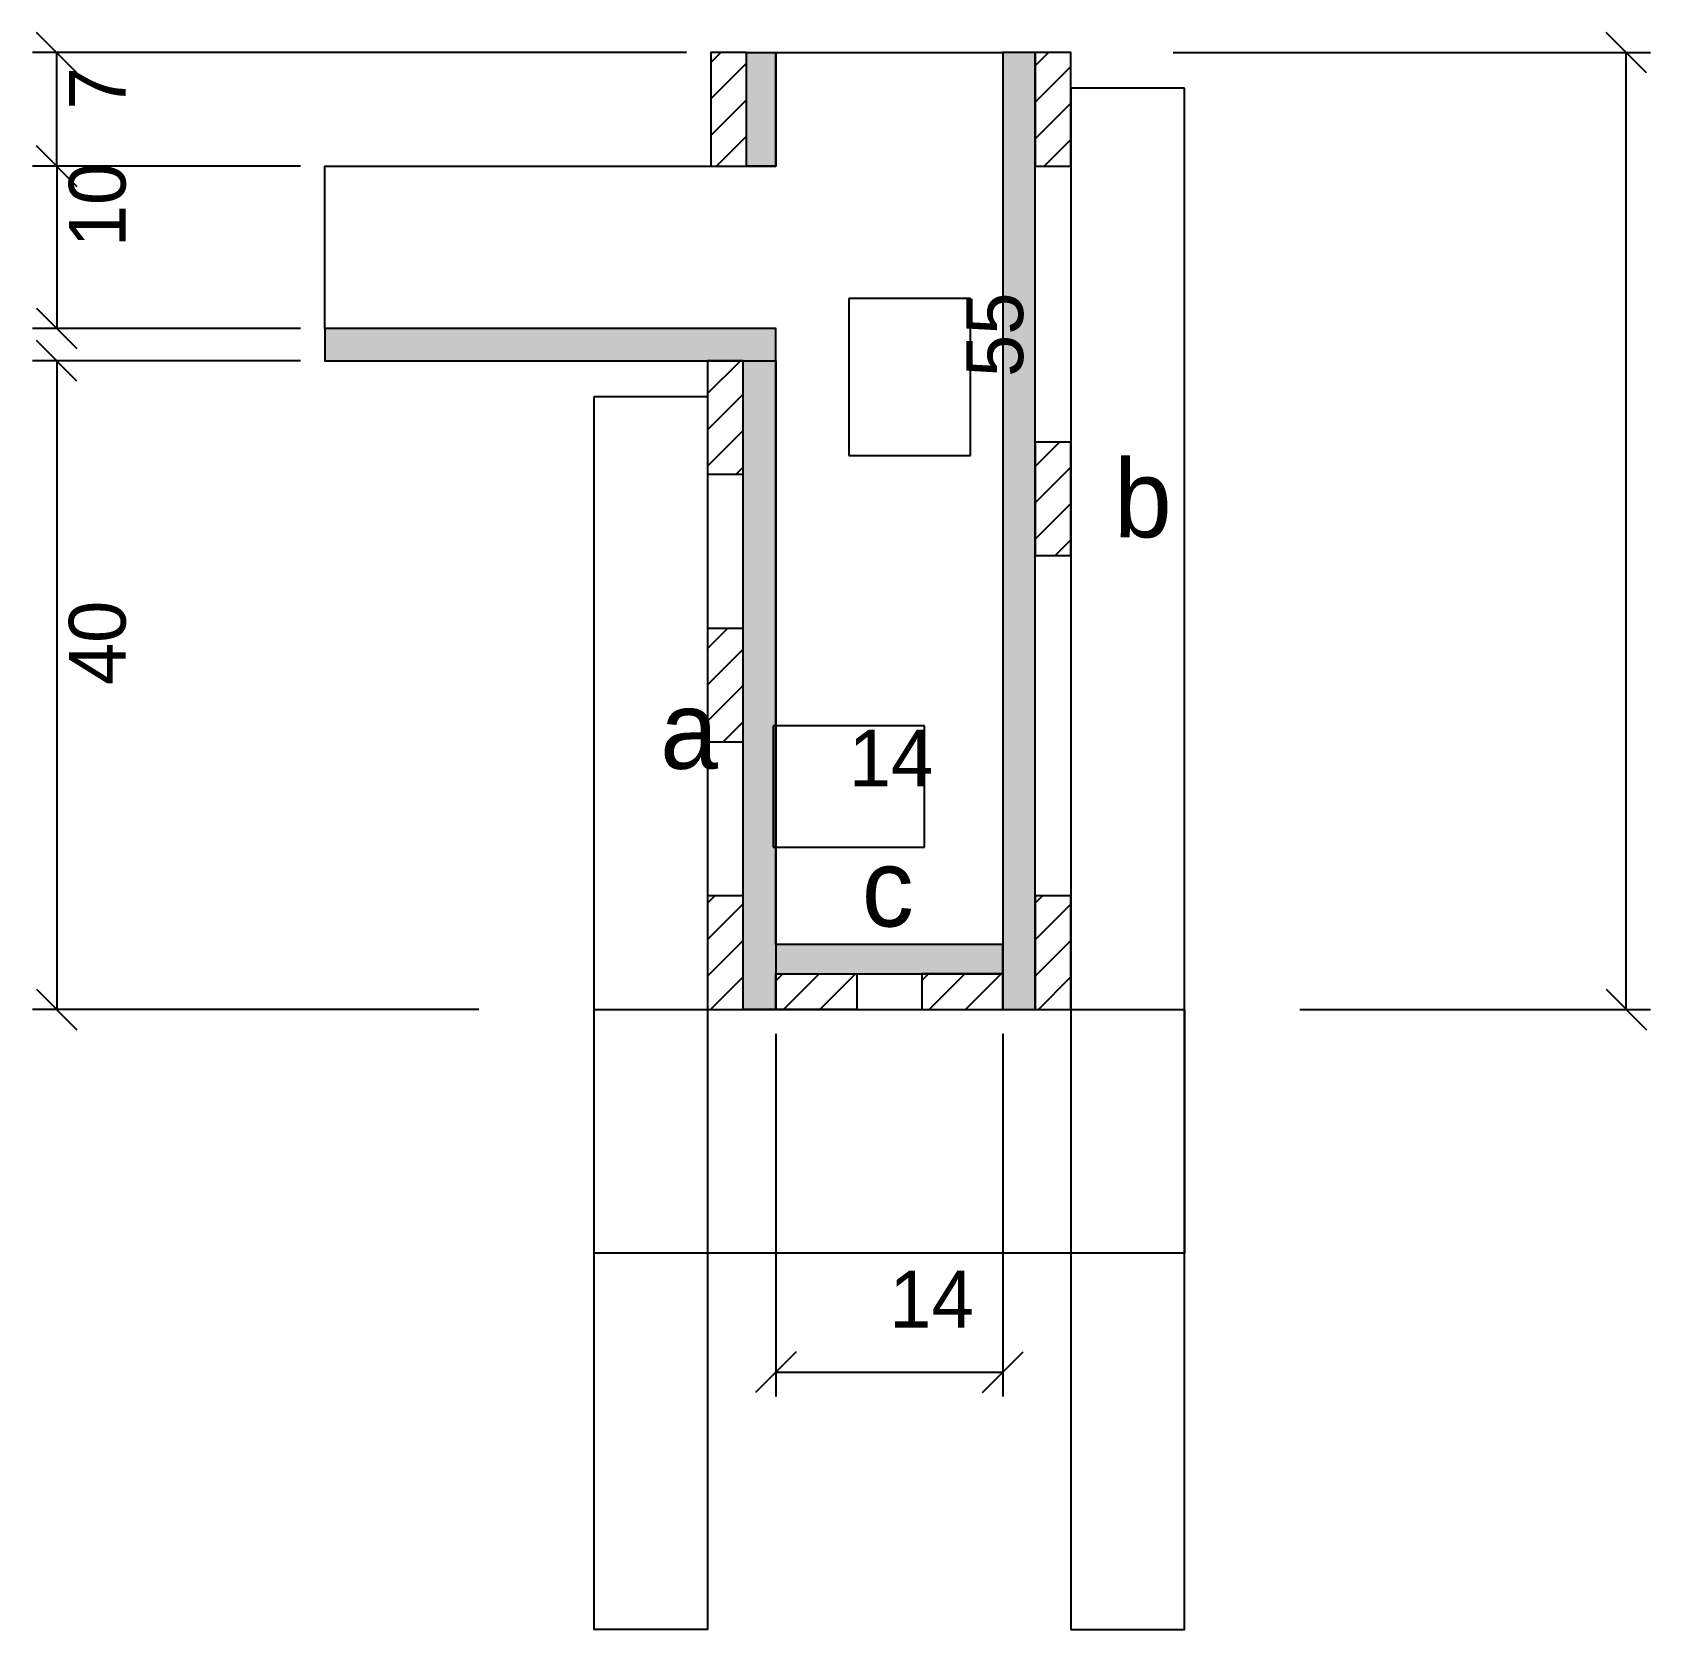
# Model space of a CAD drawing. Extents: x -16 to 183, y -252 to -55.
import ezdxf

# ---------------------------------------------------------------- set-up
doc = ezdxf.new("R2010")
doc.units = 0
for name, color, linetype in [('CONCRETO', 251, 'Continuous'), ('COTA', 241, 'Continuous'), ('Cota Seção (2x)', 241, 'Continuous'), ('detalhes', 7, 'Continuous'), ('Hachura', 251, 'Continuous'), ('Madeira', 126, 'Continuous'), ('Painéis', 200, 'Continuous'), ('SARR_3.5x7', 81, 'Continuous')]:
    doc.layers.add(name, color=color, linetype=linetype)

msp = doc.modelspace()

# ---------------------------------------------------------------- hatches: boundary and pattern name
at = {"layer": 'Hachura'}
h = msp.add_hatch(dxfattribs=at)
h.set_pattern_fill('ANSI31')
h.paths.add_polyline_path([(67.25, -71.25), (71.65, -71.25), (71.65, -57.25), (67.25, -57.25), (67.25, -71.25)])
h = msp.add_hatch(color=7, dxfattribs=at)
h.dxf.hatch_style = 1
h.paths.add_polyline_path([(71.65, -57.25), (75.25, -57.25), (75.25, -71.25), (71.65, -71.25), (71.65, -57.25)])
h = msp.add_hatch(color=7, dxfattribs=at)
h.dxf.hatch_style = 1
h.paths.add_polyline_path([(107.25, -57.25), (103.25, -57.25), (103.25, -175.25), (107.25, -175.25), (107.25, -57.25)])
h = msp.add_hatch(dxfattribs=at)
h.set_pattern_fill('ANSI31')
h.paths.add_polyline_path([(107.25, -71.25), (111.65, -71.25), (111.65, -57.25), (107.25, -57.25), (107.25, -71.25)])
h = msp.add_hatch(color=7, dxfattribs=at)
h.dxf.hatch_style = 1
h.paths.add_polyline_path([(75.25, -95.25), (75.25, -91.25), (19.65, -91.25), (19.65, -95.25), (75.25, -95.25)])
h = msp.add_hatch(dxfattribs=at)
h.set_pattern_fill('ANSI31')
h.paths.add_polyline_path([(66.85, -109.25), (71.25, -109.25), (71.25, -95.25), (66.85, -95.25), (66.85, -109.25)])
h = msp.add_hatch(color=7, dxfattribs=at)
h.dxf.hatch_style = 1
h.paths.add_polyline_path([(75.25, -95.25), (71.25, -95.25), (71.25, -175.25), (75.25, -175.25), (75.25, -95.25)])
h = msp.add_hatch(dxfattribs=at)
h.set_pattern_fill('ANSI31')
h.paths.add_polyline_path([(107.25, -119.28), (111.65, -119.28), (111.65, -105.28), (107.25, -105.28), (107.25, -119.28)])
h = msp.add_hatch(dxfattribs=at)
h.set_pattern_fill('ANSI31')
h.paths.add_polyline_path([(66.85, -142.25), (71.25, -142.25), (71.25, -128.25), (66.85, -128.25), (66.85, -142.25)])
h = msp.add_hatch(dxfattribs=at)
h.set_pattern_fill('ANSI31')
h.paths.add_polyline_path([(66.85, -175.25), (71.25, -175.25), (71.25, -161.25), (66.85, -161.25), (66.85, -175.25)])
h = msp.add_hatch(dxfattribs=at)
h.set_pattern_fill('ANSI31')
h.paths.add_polyline_path([(107.25, -175.25), (111.65, -175.25), (111.65, -161.25), (107.25, -161.25), (107.25, -175.25)])
h = msp.add_hatch(color=7, dxfattribs=at)
h.dxf.hatch_style = 1
h.paths.add_polyline_path([(103.25, -170.85), (103.25, -167.25), (75.25, -167.25), (75.25, -170.85), (103.25, -170.85)])
h = msp.add_hatch(dxfattribs=at)
h.set_pattern_fill('ANSI31')
h.paths.add_polyline_path([(75.25, -175.25), (75.25, -170.85), (85.25, -170.85), (85.25, -175.25), (75.25, -175.25)])
h = msp.add_hatch(dxfattribs=at)
h.set_pattern_fill('ANSI31')
h.paths.add_polyline_path([(103.25, -175.25), (103.25, -170.85), (93.25, -170.85), (93.25, -175.25), (103.25, -175.25)])

# ---------------------------------------------------------------- linework, layer by layer
at = {"layer": 'CONCRETO', "color": 251}
msp.add_lwpolyline([(19.65, -91.25), (19.65, -71.25), (75.25, -71.25), (75.25, -57.25), (103.25, -57.25), (103.25, -167.25), (75.25, -167.25), (75.25, -91.25)], close=True, dxfattribs=at)
at = {"layer": 'COTA', "color": 4}
for p, q in [((64.25, -57.25), (-16.407, -57.25)), ((-13.407, -71.25), (-13.407, -57.25)), ((124.25, -57.25), (183.122, -57.25)), ((180.122, -175.25), (180.122, -57.25)), ((16.65, -71.25), (-16.407, -71.25)), ((16.65, -71.25), (-16.407, -71.25)), ((-13.407, -71.25), (-13.407, -91.25)), ((16.65, -91.25), (-16.407, -91.25)), ((16.65, -95.25), (-16.407, -95.25)), ((-13.407, -95.25), (-13.407, -175.25)), ((38.65, -175.25), (-16.407, -175.25)), ((139.85, -175.25), (183.122, -175.25)), ((75.25, -178.25), (75.25, -222.977)), ((103.25, -178.25), (103.25, -222.977)), ((75.25, -219.977), (103.25, -219.977))]:
    msp.add_line(p, q, dxfattribs=at)
at = {"layer": 'COTA'}
for points in [[(-10.907, -59.75), (-15.907, -54.75)], [(182.622, -59.75), (177.622, -54.75)], [(-10.907, -73.75), (-15.907, -68.75)], [(-15.907, -68.75), (-10.907, -73.75)], [(-15.907, -88.75), (-10.907, -93.75)], [(-10.907, -97.75), (-15.907, -92.75)], [(-15.907, -172.75), (-10.907, -177.75)], [(177.622, -172.75), (182.622, -177.75)], [(77.75, -217.477), (72.75, -222.477)], [(100.75, -222.477), (105.75, -217.477)]]:
    msp.add_lwpolyline(points, dxfattribs=at)
at = {"layer": 'Cota Seção (2x)', "color": 180}
for p, q in [((99.25, -87.583), (84.25, -87.583)), ((84.25, -87.583), (84.25, -106.917)), ((99.25, -106.917), (99.25, -87.583)), ((84.25, -106.917), (99.25, -106.917)), ((93.583, -140.25), (74.917, -140.25)), ((74.917, -140.25), (74.917, -155.25)), ((93.583, -155.25), (93.583, -140.25)), ((74.917, -155.25), (93.583, -155.25))]:
    msp.add_line(p, q, dxfattribs=at)
at = {"layer": 'Madeira', "color": 126}
for points in [[(67.25, -71.25), (71.65, -71.25), (71.65, -57.25), (67.25, -57.25)], [(107.25, -71.25), (111.65, -71.25), (111.65, -57.25), (107.25, -57.25)], [(66.85, -109.25), (71.25, -109.25), (71.25, -95.25), (66.85, -95.25)], [(107.25, -119.28), (111.65, -119.28), (111.65, -105.28), (107.25, -105.28)], [(66.85, -142.25), (71.25, -142.25), (71.25, -128.25), (66.85, -128.25)], [(66.85, -175.25), (71.25, -175.25), (71.25, -161.25), (66.85, -161.25)], [(107.25, -175.25), (111.65, -175.25), (111.65, -161.25), (107.25, -161.25)], [(75.25, -175.25), (75.25, -170.85), (85.25, -170.85), (85.25, -175.25)], [(103.25, -175.25), (103.25, -170.85), (93.25, -170.85), (93.25, -175.25)]]:
    msp.add_lwpolyline(points, close=True, dxfattribs=at)
at = {"layer": 'Painéis', "color": 200}
for points in [[(71.65, -57.25), (75.25, -57.25), (75.25, -71.25), (71.65, -71.25)], [(107.25, -57.25), (103.25, -57.25), (103.25, -175.25), (107.25, -175.25)], [(75.25, -95.25), (75.25, -91.25), (19.65, -91.25), (19.65, -95.25)], [(71.25, -95.25), (75.25, -95.25), (75.25, -175.25), (71.25, -175.25)], [(103.25, -170.85), (103.25, -167.25), (75.25, -167.25), (75.25, -170.85)]]:
    msp.add_lwpolyline(points, close=True, dxfattribs=at)
at = {"layer": 'SARR_3.5x7', "color": 81}
for points in [[(125.65, -61.65), (111.65, -61.65), (111.65, -251.728), (125.65, -251.728)], [(52.85, -99.65), (66.85, -99.65), (66.85, -251.728), (52.85, -251.728)], [(52.85, -175.25), (125.65, -175.25), (125.65, -205.308), (52.85, -205.308)]]:
    msp.add_lwpolyline(points, close=True, dxfattribs=at)

# ---------------------------------------------------------------- texts
at = {"layer": 'COTA', "color": 1}
for s, p in [('7', (-4.907, -64.25)), ('10', (-4.907, -81.25)), ('40', (-4.907, -135.25))]:
    msp.add_text(s, height=7, rotation=90, dxfattribs=at).set_placement(p)
msp.add_text('14', height=7, dxfattribs=at).set_placement((89.25, -214.477))
at = {"layer": 'Cota Seção (2x)', "color": 1}
msp.add_text('55', height=7, rotation=90, dxfattribs=at).set_placement((105.75, -97.25))
msp.add_text('14', height=7, dxfattribs=at).set_placement((84.25, -147.75))
at = {"layer": 'detalhes', "color": 4}
for s, p in [('b', (116.946, -117.027)), ('a', (60.995, -145.566)), ('c', (85.85, -165.014))]:
    msp.add_text(s, height=9.6, dxfattribs=at).set_placement(p)

doc.saveas('drawing.dxf')
